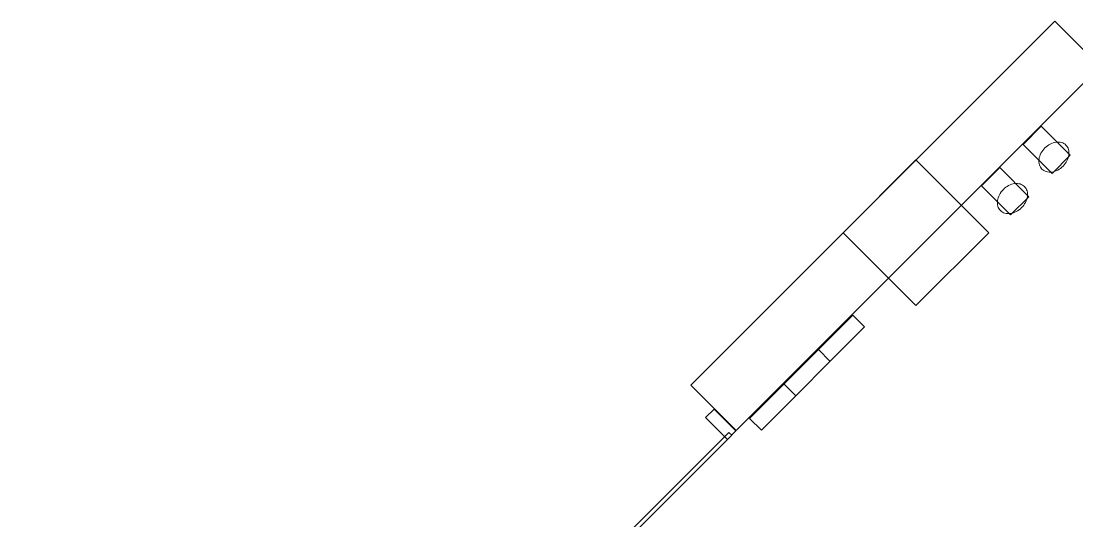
# Model space of a CAD drawing. Header units: metres. Extents: x 2172.2 to 2210.6, y 415.3 to 458.1.
# Drawn here: x 2173.412 to 2177.515, y 452.543 to 454.485 of the extents above; entities that cross this region are included whole.
import ezdxf

# ---------------------------------------------------------------- set-up
doc = ezdxf.new("R2010")
doc.units = ezdxf.units.M
for name, color, linetype, lineweight in [('NC_N1_COLUMNS', 7, 'CONTINUOUS', 25), ('NC_N1_GLAZING', 7, 'CONTINUOUS', 13), ('NC_N1_WALL_DECOR', 7, 'CONTINUOUS', 13), ('NC_N1_WALL_LIGHTS', 7, 'CONTINUOUS', 13), ('NC_N1_WALLS', 7, 'CONTINUOUS', 25)]:
    doc.layers.add(name, color=color, linetype=linetype, lineweight=lineweight)

# ---------------------------------------------------------------- blocks, each defined once
blk = doc.blocks.new('NC_N1_ARCHITECTURE')
at = {"layer": 'NC_N1_COLUMNS', "linetype": 'CONTINUOUS', "lineweight": -2}
blk.add_lwpolyline([(-12.827707, 19.663063), (-13.110547, 19.380224), (-13.393355, 19.663097), (-13.110547, 19.945902)], close=True, dxfattribs=at)
at = {"layer": 'NC_N1_GLAZING', "linetype": 'CONTINUOUS', "lineweight": -2}
blk.add_lwpolyline([(-13.837099, 18.887014), (-13.826492, 18.876408), (-16.576925, 16.125977), (-16.58753, 16.136581)], close=True, dxfattribs=at)
at = {"layer": 'NC_N1_WALLS', "linetype": 'CONTINUOUS', "lineweight": -2}
for points in [[(-13.985592, 19.070862), (-12.571379, 20.485075), (-12.394602, 20.308298), (-13.808815, 18.894085)], [(-13.927608, 18.944996), (-13.895082, 18.977524), (-13.810229, 18.892672), (-13.842756, 18.860144)]]:
    blk.add_lwpolyline(points, close=True, dxfattribs=at)
blk = doc.blocks.new('NC_N1_UNIQUE_WALL_COMPOSITION_00')
at = {"color": 0, "linetype": 'CONTINUOUS', "lineweight": -2}
blk.add_lwpolyline([(0.2838, -0.065), (0.2838, 0), (-0.2838, 0), (-0.2838, -0.065)], close=True, dxfattribs=at)
for points in [[(-0.0946, -0.065), (-0.0946, 0)], [(0.0946, -0.065), (0.0946, 0)]]:
    blk.add_lwpolyline(points, dxfattribs=at)
blk = doc.blocks.new('NC_N1_SCONCE')
at = {"color": 0, "linetype": 'CONTINUOUS', "lineweight": -2}
for points in [[(0.05, -0.16), (0.05, 0), (-0.05, 0), (-0.05, -0.16)], [(0.066, -0.12), (0.0657, -0.1151), (0.0647, -0.1102), (0.0632, -0.1055), (0.061, -0.1009), (0.0582, -0.0964), (0.0549, -0.0922), (0.051, -0.0883), (0.0467, -0.0846), (0.0419, -0.0813), (0.0367, -0.0784), (0.0311, -0.0759), (0.0253, -0.0738), (0.0192, -0.0722), (0.0129, -0.071), (0.0065, -0.0702), (0, -0.07), (-0.0065, -0.0702), (-0.0129, -0.071), (-0.0192, -0.0722), (-0.0253, -0.0738), (-0.0311, -0.0759), (-0.0367, -0.0784), (-0.0419, -0.0813), (-0.0467, -0.0846), (-0.051, -0.0883), (-0.0549, -0.0922), (-0.0582, -0.0964), (-0.061, -0.1009), (-0.0632, -0.1055), (-0.0647, -0.1102), (-0.0657, -0.1151), (-0.066, -0.12), (-0.0657, -0.1249), (-0.0647, -0.1298), (-0.0632, -0.1345), (-0.061, -0.1391), (-0.0582, -0.1436), (-0.0549, -0.1478), (-0.051, -0.1517), (-0.0467, -0.1554), (-0.0419, -0.1587), (-0.0367, -0.1616), (-0.0311, -0.1641), (-0.0253, -0.1662), (-0.0192, -0.1678), (-0.0129, -0.169), (-0.0065, -0.1698), (0, -0.17), (0.0065, -0.1698), (0.0129, -0.169), (0.0192, -0.1678), (0.0253, -0.1662), (0.0311, -0.1641), (0.0367, -0.1616), (0.0419, -0.1587), (0.0467, -0.1554), (0.051, -0.1517), (0.0549, -0.1478), (0.0582, -0.1436), (0.061, -0.1391), (0.0632, -0.1345), (0.0647, -0.1298), (0.0657, -0.1249)]]:
    blk.add_lwpolyline(points, close=True, dxfattribs=at)

msp = doc.modelspace()

# ---------------------------------------------------------------- block references
at = {"layer": 'NC_N1_WALL_DECOR', "linetype": 'CONTINUOUS', "rotation": 44.999999999998614}
msp.add_blockref('NC_N1_UNIQUE_WALL_COMPOSITION_00', (2176.4435, 453.1422), dxfattribs=at)
at = {"layer": 'NC_N1_WALL_LIGHTS', "linetype": 'CONTINUOUS', "rotation": 44.999999999998614}
for p in [(2177.3409, 454.0417), (2177.1797, 453.8805)]:
    msp.add_blockref('NC_N1_SCONCE', p, dxfattribs=at)
at = {"layer": 'NC_N1_WALLS'}
msp.add_blockref('NC_N1_ARCHITECTURE', (2190, 434), dxfattribs=at)

doc.saveas('drawing.dxf')
